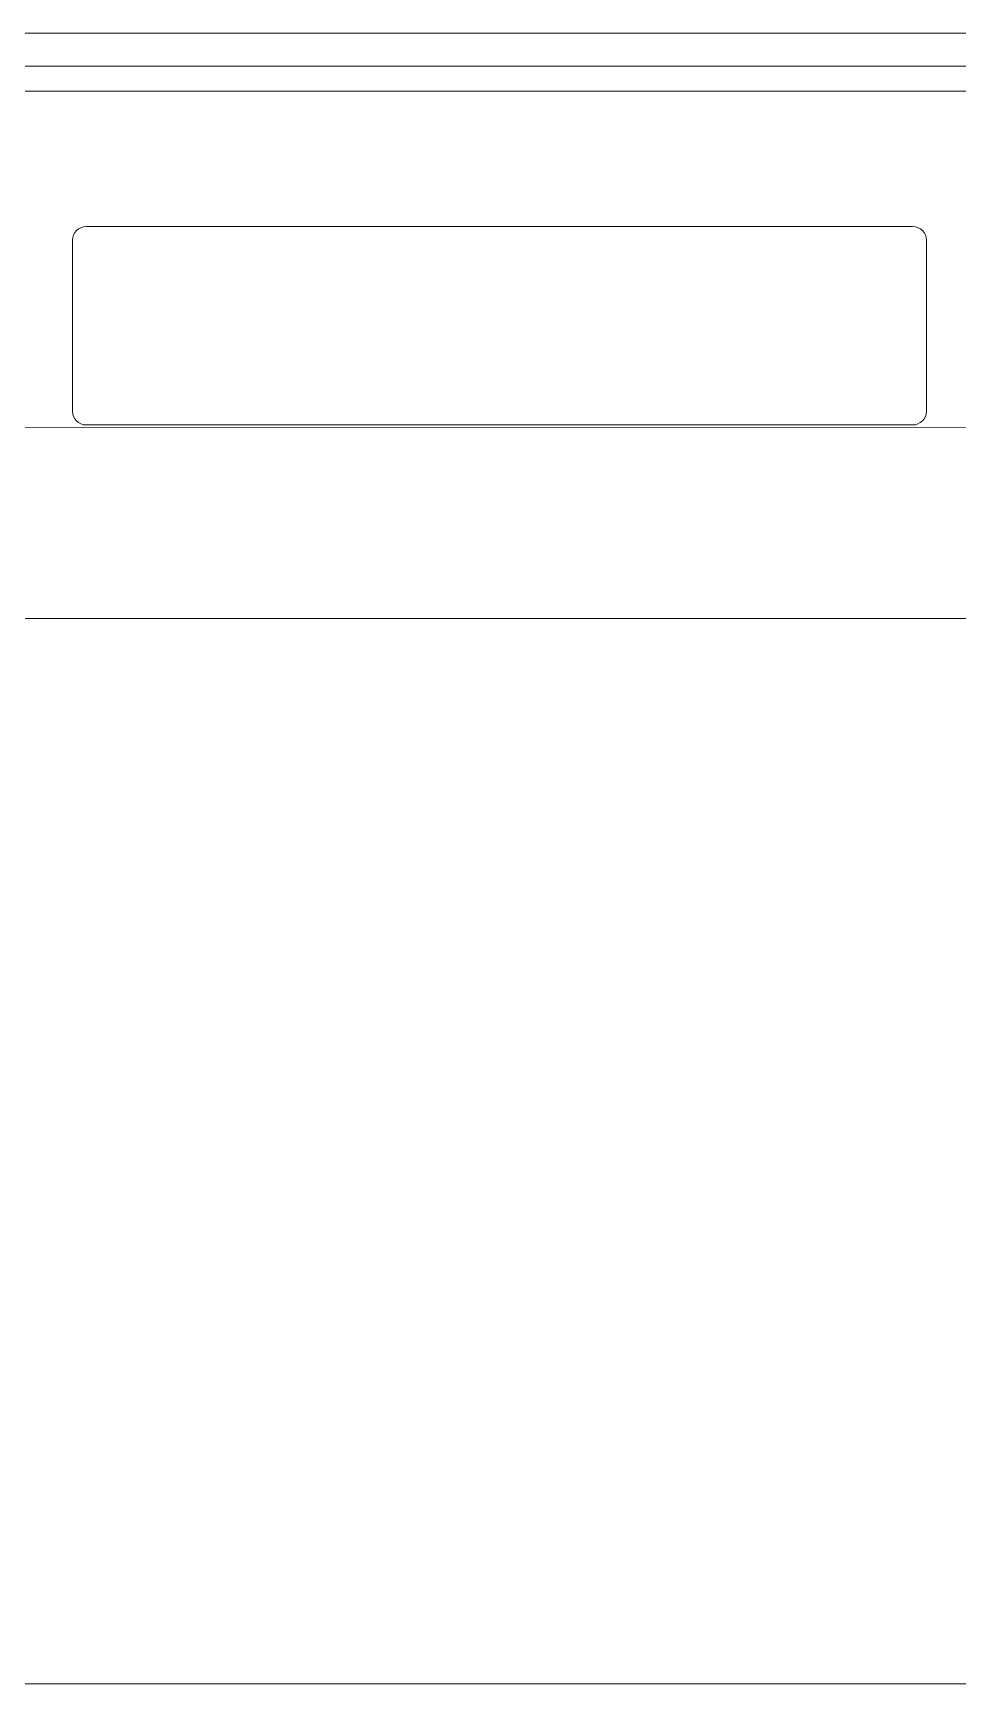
# Model space of a CAD drawing. Header units: millimetres. Extents: x -71336 to -33468, y -26189 to 22712.
# Drawn here: x -34432.9 to -34394.3, y -23369.7 to -23300.8 of the extents above; entities that cross this region are included whole.
import ezdxf

# ---------------------------------------------------------------- set-up
doc = ezdxf.new("R2010")
doc.units = ezdxf.units.MM
doc.set_wipeout_variables(frame=1)
doc.layers.add('SC - Equipment', color=7, linetype='Continuous', lineweight=13)
doc.layers.add('SC - Rack Layout - U-guides and centreline', color=5, linetype='Continuous', lineweight=13, plot=False)

# ---------------------------------------------------------------- blocks, each defined once
blk = doc.blocks.new('*U256')
at = {"layer": 'SC - Rack Layout - U-guides and centreline', "ltscale": 5}
blk.add_lwpolyline([(-300, 0), (300, 0)], dxfattribs=at)
blk = doc.blocks.new('*U257')
at = {"layer": 'SC - Rack Layout - U-guides and centreline', "color": 0, "linetype": 'ByBlock', "lineweight": -2, "transparency": 16777216}
for p in [(0, 177.8), (0, 133.35)]:
    blk.add_blockref('*U256', p, dxfattribs=at)
blk = doc.blocks.new('BLUESTREAM DA44U')
at = {"layer": 'SC - Equipment', "transparency": 33554559}
for points in [[(-12.318, 4.333), (-12.318, 4.569), (-12.747, 4.569), (-12.747, 4.68), (-12.296, 5.32), (-12.197, 5.32), (-12.197, 4.68), (-12.064, 4.68), (-12.064, 4.569), (-12.197, 4.569), (-12.197, 4.333)], [(-10.862, 4.333), (-10.862, 4.569), (-11.29, 4.569), (-11.29, 4.68), (-10.84, 5.32), (-10.741, 5.32), (-10.741, 4.68), (-10.607, 4.68), (-10.607, 4.569), (-10.741, 4.569), (-10.741, 4.333)]]:
    blk.add_hatch(color=256, dxfattribs=at).paths.add_polyline_path(points)
h = blk.add_hatch(color=256, dxfattribs=at)
h.paths.add_polyline_path([(-11.987, 4.333), (-11.726, 4.704), (-11.968, 5.048), (-11.816, 5.048), (-11.706, 4.88)], flags=0)
h.paths.add_polyline_path([(-11.657, 4.8, 0.011051), (-11.706, 4.88)], flags=0)
h.paths.add_polyline_path([(-11.602, 4.879, 0.006273), (-11.657, 4.8)], flags=0)
h.paths.add_polyline_path([(-11.602, 4.879), (-11.481, 5.048), (-11.337, 5.048), (-11.584, 4.711), (-11.318, 4.333), (-11.466, 4.333), (-11.613, 4.555), (-11.652, 4.615), (-11.84, 4.333)], flags=0)
h = blk.add_hatch(color=256, dxfattribs=at)
h.paths.add_polyline_path([(-10.051, 4.333), (-10.051, 5.32), (-9.711, 5.32)], flags=0)
h.paths.add_polyline_path([(-9.92, 4.449), (-9.71, 4.449)], flags=0)
h.paths.add_polyline_path([(-9.713, 5.204), (-9.92, 5.204)], flags=0)
h = blk.add_hatch(color=256, dxfattribs=at)
h.paths.add_polyline_path([(-8.868, 4.317, 0.092709), (-8.734, 4.34)], flags=0)
h.paths.add_polyline_path([(-8.938, 4.727, 0.082058), (-9.026, 4.687)], flags=0)
h.paths.add_polyline_path([(-8.614, 4.787, 0.007744), (-8.614, 4.818)], flags=0)
h.paths.add_polyline_path([(-8.972, 4.828), (-9.091, 4.844)], flags=0)
h.paths.add_polyline_path([(-8.492, 4.794), (-8.492, 4.632)], flags=0)
h.paths.add_polyline_path([(-8.484, 4.419, 0.085069), (-8.453, 4.333)], flags=0)
h.paths.add_polyline_path([(-8.453, 4.333), (-8.58, 4.333)], flags=0)
h.paths.add_polyline_path([(-8.714, 4.442, 0.156915), (-8.634, 4.526)], flags=0)
h = blk.add_hatch(color=256, dxfattribs=at)
h.paths.add_polyline_path([(-8.304, 4.333), (-8.304, 5.048), (-8.195, 5.048), (-8.195, 4.946)], flags=0)
h.paths.add_polyline_path([(-7.723, 4.772), (-7.723, 4.333), (-7.844, 4.333), (-7.844, 4.768)], flags=0)
h.paths.add_polyline_path([(-8.183, 4.723), (-8.183, 4.333)], flags=0)
h = blk.add_hatch(color=256, dxfattribs=at)
h.paths.add_polyline_path([(-7.272, 4.441), (-7.255, 4.334)], flags=0)
h.paths.add_polyline_path([(-7.515, 4.542), (-7.515, 4.954), (-7.604, 4.954), (-7.604, 5.048), (-7.515, 5.048), (-7.515, 5.225), (-7.395, 5.298), (-7.395, 5.048), (-7.272, 5.048), (-7.272, 4.954), (-7.395, 4.954), (-7.395, 4.535)], flags=0)
h = blk.add_hatch(color=256, dxfattribs=at)
h.paths.add_polyline_path([(-6.173, 4.333), (-5.794, 5.32), (-5.653, 5.32), (-5.249, 4.333), (-5.398, 4.333), (-5.513, 4.632), (-5.926, 4.632), (-6.034, 4.333)], flags=0)
h.paths.add_polyline_path([(-5.888, 4.738), (-5.554, 4.738), (-5.657, 5.012)], flags=0)
h.paths.add_polyline_path([(-5.727, 5.216, 0.019479), (-5.657, 5.012)], flags=0)
h.paths.add_polyline_path([(-5.78, 5.028, 0.039608), (-5.727, 5.216)], flags=0)
h = blk.add_hatch(color=256, dxfattribs=at)
h.paths.add_polyline_path([(-4.692, 4.333), (-4.692, 4.438)], flags=0)
h.paths.add_polyline_path([(-5.037, 4.341, 0.10711), (-4.918, 4.316)], flags=0)
h.paths.add_polyline_path([(-5.163, 4.605), (-5.163, 5.048), (-5.042, 5.048), (-5.042, 4.651)], flags=0)
h.paths.add_polyline_path([(-4.894, 4.421, 0.136472), (-4.792, 4.449)], flags=0)
h.paths.add_polyline_path([(-4.705, 4.665), (-4.705, 5.048), (-4.583, 5.048), (-4.583, 4.333)], flags=0)
h = blk.add_hatch(color=256, dxfattribs=at)
h.paths.add_polyline_path([(-3.929, 4.333), (-3.929, 4.423)], flags=0)
h.paths.add_polyline_path([(-4.286, 4.364, 0.149618), (-4.13, 4.316)], flags=0)
h.paths.add_polyline_path([(-4.135, 5.064, 0.150131), (-4.294, 5.017)], flags=0)
h.paths.add_polyline_path([(-3.938, 4.966, 0.117031), (-4.02, 5.037)], flags=0)
h.paths.add_polyline_path([(-3.938, 4.966), (-3.938, 5.32), (-3.817, 5.32), (-3.817, 4.333)], flags=0)
h = blk.add_hatch(color=256, dxfattribs=at)
h.paths.add_polyline_path([(-1.45, 4.679), (-1.32, 4.646)], flags=0)
h.paths.add_polyline_path([(-2.192, 4.834, 0.101367), (-2.14, 4.569)], flags=0)
h.paths.add_polyline_path([(-1.726, 5.337, 0.127756), (-1.966, 5.277)], flags=0)
h.paths.add_polyline_path([(-1.337, 5.049), (-1.465, 5.019)], flags=0)
h.paths.add_polyline_path([(-1.919, 5.171, 0.161068), (-2.027, 5.024)], flags=0)
h.paths.add_polyline_path([(-2.027, 5.024, 0.082363), (-2.058, 4.834)], flags=0)
h.paths.add_polyline_path([(-1.907, 4.474, 0.139835), (-1.739, 4.428)], flags=0)
h = blk.add_hatch(color=256, dxfattribs=at)
h.paths.add_polyline_path([(-0.407, 4.333), (-0.407, 5.048), (-0.298, 5.048), (-0.298, 4.946)], flags=0)
h.paths.add_polyline_path([(0.173, 4.772), (0.173, 4.333), (0.052, 4.333), (0.052, 4.768)], flags=0)
h.paths.add_polyline_path([(-0.286, 4.723), (-0.286, 4.333)], flags=0)
h = blk.add_hatch(color=256, dxfattribs=at)
h.paths.add_polyline_path([(0.558, 4.333), (0.286, 5.048), (0.414, 5.048), (0.568, 4.619)], flags=0)
h.paths.add_polyline_path([(0.613, 4.476, 0.019514), (0.568, 4.619)], flags=0)
h.paths.add_polyline_path([(0.658, 4.612, 0.015284), (0.613, 4.476)], flags=0)
h.paths.add_polyline_path([(0.658, 4.612), (0.817, 5.048), (0.942, 5.048), (0.671, 4.333)], flags=0)
h = blk.add_hatch(color=256, dxfattribs=at)
h.paths.add_polyline_path([(1.815, 4.333), (1.815, 5.048), (1.924, 5.048), (1.924, 4.939)], flags=0)
h.paths.add_polyline_path([(2.078, 5.064, 0.157354), (2.001, 5.04)], flags=0)
h.paths.add_polyline_path([(2.203, 5.025), (2.161, 4.913)], flags=0)
h.paths.add_polyline_path([(2.073, 4.939, 0.164294), (2.001, 4.915)], flags=0)
h.paths.add_polyline_path([(1.956, 4.849, 0.076422), (1.936, 4.707)], flags=0)
h.paths.add_polyline_path([(1.936, 4.707), (1.936, 4.333)], flags=0)
h = blk.add_hatch(color=256, dxfattribs=at)
h.paths.add_polyline_path([(2.54, 4.441), (2.557, 4.334)], flags=0)
h.paths.add_polyline_path([(2.466, 4.323, 0.052115), (2.557, 4.334)], flags=0)
h.paths.add_polyline_path([(2.297, 4.542), (2.297, 4.954), (2.208, 4.954), (2.208, 5.048), (2.297, 5.048), (2.297, 5.225), (2.418, 5.298), (2.418, 5.048), (2.54, 5.048), (2.54, 4.954), (2.418, 4.954), (2.418, 4.535)], flags=0)
h = blk.add_hatch(color=256, dxfattribs=at)
h.paths.add_polyline_path([(3.424, 4.333), (3.424, 5.048), (3.533, 5.048), (3.533, 4.939)], flags=0)
h.paths.add_polyline_path([(3.688, 5.064, 0.157354), (3.61, 5.04)], flags=0)
h.paths.add_polyline_path([(3.812, 5.025), (3.771, 4.913)], flags=0)
h.paths.add_polyline_path([(3.682, 4.939, 0.164294), (3.611, 4.915)], flags=0)
h.paths.add_polyline_path([(3.565, 4.849, 0.076422), (3.545, 4.707)], flags=0)
h.paths.add_polyline_path([(3.545, 4.707), (3.545, 4.333)], flags=0)
h = blk.add_hatch(color=256, dxfattribs=at)
h.paths.add_polyline_path([(-2.857, 4.36, 0.150031), (-2.737, 4.483)], flags=0)
h.paths.add_polyline_path([(-3.03, 4.316, 0.128085), (-2.857, 4.36)], flags=0)
h = blk.add_hatch(color=256, dxfattribs=at)
h.paths.add_polyline_path([(-0.711, 4.36, 0.150031), (-0.591, 4.483)], flags=0)
h.paths.add_polyline_path([(-0.884, 4.316, 0.128085), (-0.711, 4.36)], flags=0)
at = {"layer": 'SC - Equipment'}
for points in [[(59.957, 0.555, -0.413199), (59.399, 0), (-59.399, 0, -0.413197), (-59.957, 0.555), (-59.957, 23.872, -0.413196), (-59.399, 24.427), (59.399, 24.427, -0.413198), (59.957, 23.872)], [(-54.77, 1.388, -0.198277), (-57.056, 2.329, -0.199277), (-58.005, 4.608), (-58.005, 19.819, -0.199527), (-57.059, 22.095, -0.197895), (-54.77, 23.039), (54.77, 23.039, -0.198278), (57.056, 22.098, -0.199336), (58.005, 19.819), (58.005, 4.608, -0.199408), (57.06, 2.332, -0.19786), (54.77, 1.388)], [(56.305, 21.35, -0.201012), (56.967, 19.764), (56.967, 4.663, -0.200824), (56.307, 3.079, -0.19977), (54.714, 2.421), (-54.714, 2.421), (-54.716, 2.421, -0.199543), (-56.305, 3.078, -0.201149), (-56.966, 4.663), (-56.966, 19.764, -0.201041), (-56.307, 21.348, -0.199576), (-54.714, 22.006), (54.714, 22.006), (54.716, 22.006, -0.199513)]]:
    blk.add_lwpolyline(points, format="xyb", close=True, dxfattribs=at)
blk.add_lwpolyline([(-21.709, 16.351), (12.774, 16.351)], dxfattribs=at)
blk.add_lwpolyline([(13.352, 15.782), (13.352, 8.646, -0.413596), (12.774, 8.076), (-21.709, 8.076, -0.413459), (-22.286, 8.646), (-22.286, 15.782)], format="xyb", dxfattribs=at)
for points in [[(-22.286, 15.782), (-22.286, 16.096), (-22.027, 16.351), (-21.709, 16.351)], [(12.774, 16.351), (13.093, 16.351), (13.352, 16.096), (13.352, 15.782)], [(-9.544, 5.183), (-9.579, 5.197), (-9.636, 5.204), (-9.713, 5.204)], [(-9.711, 5.32), (-9.634, 5.32), (-9.576, 5.315), (-9.535, 5.306)], [(-9.421, 5.072), (-9.454, 5.127), (-9.496, 5.165), (-9.544, 5.183)], [(-9.535, 5.306), (-9.479, 5.293), (-9.431, 5.269), (-9.391, 5.235)], [(-9.37, 4.834), (-9.37, 4.937), (-9.387, 5.016), (-9.421, 5.072)], [(-9.396, 4.644), (-9.379, 4.696), (-9.37, 4.759), (-9.37, 4.834)], [(-9.391, 5.235), (-9.339, 5.191), (-9.3, 5.135), (-9.274, 5.066)], [(-9.274, 5.066), (-9.248, 4.998), (-9.235, 4.92), (-9.235, 4.832)], [(-9.235, 4.832), (-9.235, 4.757), (-9.244, 4.69), (-9.261, 4.632)], [(-9.091, 4.844), (-9.08, 4.895), (-9.063, 4.935), (-9.038, 4.967)], [(-9.038, 4.967), (-9.013, 4.998), (-8.978, 5.022), (-8.931, 5.039)], [(-8.912, 4.934), (-8.94, 4.914), (-8.959, 4.878), (-8.972, 4.828)], [(-8.931, 5.039), (-8.884, 5.055), (-8.83, 5.064), (-8.768, 5.064)], [(-8.786, 4.964), (-8.843, 4.964), (-8.885, 4.954), (-8.912, 4.934)], [(-8.648, 4.923), (-8.679, 4.95), (-8.725, 4.964), (-8.786, 4.964)], [(-8.768, 5.064), (-8.708, 5.064), (-8.658, 5.057), (-8.62, 5.042)], [(-8.614, 4.818), (-8.614, 4.868), (-8.625, 4.902), (-8.648, 4.923)], [(-8.62, 5.042), (-8.582, 5.028), (-8.554, 5.01), (-8.536, 4.988)], [(-8.536, 4.988), (-8.517, 4.967), (-8.505, 4.939), (-8.498, 4.906)], [(-8.498, 4.906), (-8.494, 4.885), (-8.492, 4.848), (-8.492, 4.794)], [(-8.195, 4.946), (-8.142, 5.025), (-8.067, 5.064), (-7.967, 5.064)], [(-8.127, 4.91), (-8.164, 4.877), (-8.183, 4.815), (-8.183, 4.723)], [(-7.993, 4.959), (-8.044, 4.959), (-8.089, 4.943), (-8.127, 4.91)], [(-7.908, 4.937), (-7.933, 4.952), (-7.961, 4.959), (-7.993, 4.959)], [(-7.967, 5.064), (-7.924, 5.064), (-7.885, 5.056), (-7.849, 5.041)], [(-7.858, 4.878), (-7.868, 4.903), (-7.884, 4.922), (-7.908, 4.937)], [(-7.844, 4.768), (-7.844, 4.817), (-7.849, 4.854), (-7.858, 4.878)], [(-7.849, 5.041), (-7.812, 5.025), (-7.785, 5.005), (-7.768, 4.98)], [(-7.768, 4.98), (-7.749, 4.955), (-7.737, 4.925), (-7.729, 4.891)], [(-7.729, 4.891), (-7.725, 4.868), (-7.723, 4.829), (-7.723, 4.772)], [(-7.194, 4.684), (-7.194, 4.805), (-7.163, 4.898), (-7.102, 4.964)], [(-7.102, 4.964), (-7.039, 5.031), (-6.959, 5.064), (-6.86, 5.064)], [(-6.999, 4.908), (-7.037, 4.871), (-7.058, 4.822), (-7.062, 4.759)], [(-6.859, 4.964), (-6.915, 4.964), (-6.962, 4.946), (-6.999, 4.908)], [(-6.86, 5.064), (-6.765, 5.064), (-6.687, 5.031), (-6.626, 4.966)], [(-6.709, 4.894), (-6.747, 4.941), (-6.798, 4.964), (-6.859, 4.964)], [(-6.663, 4.759), (-6.668, 4.819), (-6.684, 4.864), (-6.709, 4.894)], [(-6.626, 4.966), (-6.566, 4.901), (-6.535, 4.81), (-6.535, 4.692)], [(-4.437, 4.69), (-4.437, 4.761), (-4.425, 4.826), (-4.401, 4.884)], [(-4.401, 4.884), (-4.378, 4.942), (-4.342, 4.987), (-4.294, 5.017)], [(-4.258, 4.898), (-4.295, 4.854), (-4.313, 4.784), (-4.313, 4.69)], [(-4.123, 4.964), (-4.177, 4.964), (-4.222, 4.942), (-4.258, 4.898)], [(-4.135, 5.064), (-4.092, 5.064), (-4.053, 5.055), (-4.02, 5.037)], [(-3.984, 4.895), (-4.022, 4.941), (-4.068, 4.964), (-4.123, 4.964)], [(-3.928, 4.68), (-3.928, 4.778), (-3.946, 4.849), (-3.984, 4.895)], [(-3.365, 4.69), (-3.365, 4.823), (-3.329, 4.921), (-3.255, 4.985)], [(-3.255, 4.985), (-3.193, 5.038), (-3.118, 5.064), (-3.03, 5.064)], [(-3.181, 4.896), (-3.221, 4.85), (-3.241, 4.782), (-3.241, 4.69)], [(-3.03, 4.964), (-3.091, 4.964), (-3.141, 4.941), (-3.181, 4.896)], [(-3.03, 5.064), (-2.932, 5.064), (-2.851, 5.032), (-2.789, 4.967)], [(-2.88, 4.895), (-2.92, 4.941), (-2.97, 4.964), (-3.03, 4.964)], [(-2.82, 4.694), (-2.82, 4.783), (-2.84, 4.85), (-2.88, 4.895)], [(-2.789, 4.967), (-2.726, 4.903), (-2.695, 4.814), (-2.695, 4.7)], [(-2.192, 4.834), (-2.192, 4.937), (-2.173, 5.026), (-2.134, 5.103)], [(-2.134, 5.103), (-2.094, 5.179), (-2.038, 5.238), (-1.966, 5.277)], [(-2.058, 4.834), (-2.058, 4.75), (-2.046, 4.677), (-2.021, 4.615)], [(-1.729, 5.225), (-1.805, 5.225), (-1.868, 5.207), (-1.919, 5.171)], [(-1.565, 5.176), (-1.609, 5.209), (-1.663, 5.225), (-1.729, 5.225)], [(-1.726, 5.337), (-1.627, 5.337), (-1.544, 5.311), (-1.477, 5.261)], [(-1.465, 5.019), (-1.488, 5.091), (-1.521, 5.143), (-1.565, 5.176)], [(-1.477, 5.261), (-1.41, 5.211), (-1.363, 5.14), (-1.337, 5.049)], [(-1.219, 4.69), (-1.219, 4.823), (-1.183, 4.921), (-1.109, 4.985)], [(-1.109, 4.985), (-1.048, 5.038), (-0.972, 5.064), (-0.884, 5.064)], [(-1.035, 4.896), (-1.075, 4.85), (-1.095, 4.782), (-1.095, 4.69)], [(-0.884, 4.964), (-0.945, 4.964), (-0.995, 4.941), (-1.035, 4.896)], [(-0.884, 5.064), (-0.786, 5.064), (-0.706, 5.032), (-0.643, 4.967)], [(-0.734, 4.895), (-0.775, 4.941), (-0.824, 4.964), (-0.884, 4.964)], [(-0.674, 4.694), (-0.674, 4.783), (-0.694, 4.85), (-0.734, 4.895)], [(-0.643, 4.967), (-0.581, 4.903), (-0.549, 4.814), (-0.549, 4.7)], [(-0.298, 4.946), (-0.246, 5.025), (-0.17, 5.064), (-0.071, 5.064)], [(-0.23, 4.91), (-0.267, 4.877), (-0.286, 4.815), (-0.286, 4.723)], [(-0.096, 4.959), (-0.148, 4.959), (-0.193, 4.943), (-0.23, 4.91)], [(-0.012, 4.937), (-0.036, 4.952), (-0.064, 4.959), (-0.096, 4.959)], [(-0.071, 5.064), (-0.028, 5.064), (0.012, 5.056), (0.048, 5.041)], [(0.038, 4.878), (0.029, 4.903), (0.012, 4.922), (-0.012, 4.937)], [(0.052, 4.768), (0.052, 4.817), (0.048, 4.854), (0.038, 4.878)], [(0.048, 5.041), (0.084, 5.025), (0.111, 5.005), (0.129, 4.98)], [(0.129, 4.98), (0.147, 4.955), (0.16, 4.925), (0.167, 4.891)], [(0.167, 4.891), (0.172, 4.868), (0.173, 4.829), (0.173, 4.772)], [(1.009, 4.684), (1.009, 4.805), (1.04, 4.898), (1.101, 4.964)], [(1.101, 4.964), (1.164, 5.031), (1.244, 5.064), (1.343, 5.064)], [(1.204, 4.908), (1.166, 4.871), (1.145, 4.822), (1.14, 4.759)], [(1.344, 4.964), (1.288, 4.964), (1.241, 4.946), (1.204, 4.908)], [(1.343, 5.064), (1.438, 5.064), (1.516, 5.031), (1.577, 4.966)], [(1.494, 4.894), (1.455, 4.941), (1.405, 4.964), (1.344, 4.964)], [(1.54, 4.759), (1.535, 4.819), (1.519, 4.864), (1.494, 4.894)], [(1.577, 4.966), (1.637, 4.901), (1.668, 4.81), (1.668, 4.692)], [(1.924, 4.939), (1.952, 4.99), (1.977, 5.024), (2.001, 5.04)], [(2.001, 4.915), (1.98, 4.899), (1.965, 4.877), (1.956, 4.849)], [(2.161, 4.913), (2.132, 4.93), (2.102, 4.939), (2.073, 4.939)], [(2.078, 5.064), (2.119, 5.064), (2.161, 5.051), (2.203, 5.025)], [(2.618, 4.684), (2.618, 4.805), (2.649, 4.898), (2.711, 4.964)], [(2.711, 4.964), (2.773, 5.031), (2.853, 5.064), (2.952, 5.064)], [(2.813, 4.908), (2.775, 4.871), (2.754, 4.822), (2.75, 4.759)], [(2.953, 4.964), (2.897, 4.964), (2.851, 4.946), (2.813, 4.908)], [(2.952, 5.064), (3.047, 5.064), (3.126, 5.031), (3.186, 4.966)], [(3.103, 4.894), (3.065, 4.941), (3.015, 4.964), (2.953, 4.964)], [(3.149, 4.759), (3.144, 4.819), (3.128, 4.864), (3.103, 4.894)], [(3.186, 4.966), (3.247, 4.901), (3.277, 4.81), (3.277, 4.692)], [(3.533, 4.939), (3.561, 4.99), (3.586, 5.024), (3.61, 5.04)], [(3.611, 4.915), (3.589, 4.899), (3.574, 4.877), (3.565, 4.849)], [(3.771, 4.913), (3.741, 4.93), (3.711, 4.939), (3.682, 4.939)], [(3.688, 5.064), (3.729, 5.064), (3.77, 5.051), (3.812, 5.025)], [(-9.71, 4.449), (-9.645, 4.449), (-9.594, 4.455), (-9.557, 4.467)], [(-9.536, 4.35), (-9.582, 4.339), (-9.635, 4.333), (-9.695, 4.333)], [(-9.557, 4.467), (-9.52, 4.479), (-9.49, 4.496), (-9.468, 4.519)], [(-9.419, 4.399), (-9.451, 4.377), (-9.491, 4.361), (-9.536, 4.35)], [(-9.468, 4.519), (-9.437, 4.549), (-9.413, 4.591), (-9.396, 4.644)], [(-9.329, 4.489), (-9.356, 4.451), (-9.386, 4.421), (-9.419, 4.399)], [(-9.261, 4.632), (-9.279, 4.575), (-9.302, 4.527), (-9.329, 4.489)], [(-9.112, 4.521), (-9.112, 4.557), (-9.104, 4.588), (-9.088, 4.617)], [(-9.049, 4.374), (-9.091, 4.413), (-9.112, 4.462), (-9.112, 4.521)], [(-9.088, 4.617), (-9.072, 4.646), (-9.052, 4.669), (-9.026, 4.687)], [(-8.868, 4.317), (-8.946, 4.317), (-9.006, 4.336), (-9.049, 4.374)], [(-8.966, 4.582), (-8.977, 4.565), (-8.983, 4.546), (-8.983, 4.525)], [(-8.983, 4.525), (-8.983, 4.492), (-8.971, 4.465), (-8.946, 4.444)], [(-8.918, 4.622), (-8.939, 4.613), (-8.955, 4.6), (-8.966, 4.582)], [(-8.946, 4.444), (-8.921, 4.422), (-8.886, 4.411), (-8.839, 4.411)], [(-8.938, 4.727), (-8.915, 4.733), (-8.878, 4.739), (-8.831, 4.745)], [(-8.812, 4.646), (-8.862, 4.639), (-8.897, 4.63), (-8.918, 4.622)], [(-8.839, 4.411), (-8.792, 4.411), (-8.751, 4.422), (-8.714, 4.442)], [(-8.831, 4.745), (-8.733, 4.756), (-8.661, 4.77), (-8.614, 4.787)], [(-8.614, 4.692), (-8.658, 4.674), (-8.724, 4.658), (-8.812, 4.646)], [(-8.604, 4.421), (-8.649, 4.383), (-8.693, 4.356), (-8.734, 4.34)], [(-8.634, 4.526), (-8.621, 4.554), (-8.614, 4.594), (-8.614, 4.647)], [(-8.58, 4.333), (-8.593, 4.358), (-8.601, 4.387), (-8.604, 4.421)], [(-8.492, 4.632), (-8.492, 4.52), (-8.489, 4.449), (-8.484, 4.419)], [(-7.5, 4.399), (-7.51, 4.422), (-7.515, 4.47), (-7.515, 4.542)], [(-7.449, 4.344), (-7.473, 4.358), (-7.49, 4.377), (-7.5, 4.399)], [(-7.347, 4.323), (-7.391, 4.323), (-7.424, 4.33), (-7.449, 4.344)], [(-7.395, 4.535), (-7.395, 4.501), (-7.392, 4.479), (-7.388, 4.469)], [(-7.388, 4.469), (-7.383, 4.459), (-7.377, 4.451), (-7.367, 4.445)], [(-7.367, 4.445), (-7.357, 4.439), (-7.344, 4.436), (-7.326, 4.436)], [(-7.255, 4.334), (-7.289, 4.327), (-7.32, 4.323), (-7.347, 4.323)], [(-7.326, 4.436), (-7.312, 4.436), (-7.295, 4.438), (-7.272, 4.441)], [(-7.103, 4.413), (-7.164, 4.478), (-7.194, 4.568), (-7.194, 4.684)], [(-6.854, 4.317), (-6.958, 4.317), (-7.041, 4.349), (-7.103, 4.413)], [(-7.069, 4.66), (-7.064, 4.581), (-7.042, 4.521), (-7.003, 4.479)], [(-7.003, 4.479), (-6.963, 4.437), (-6.913, 4.416), (-6.853, 4.416)], [(-6.649, 4.377), (-6.703, 4.337), (-6.771, 4.317), (-6.854, 4.317)], [(-6.853, 4.416), (-6.809, 4.416), (-6.771, 4.428), (-6.739, 4.451)], [(-6.739, 4.451), (-6.708, 4.475), (-6.683, 4.512), (-6.664, 4.563)], [(-6.539, 4.548), (-6.559, 4.474), (-6.595, 4.418), (-6.649, 4.377)], [(-5.156, 4.492), (-5.161, 4.516), (-5.163, 4.553), (-5.163, 4.605)], [(-5.118, 4.402), (-5.136, 4.426), (-5.149, 4.456), (-5.156, 4.492)], [(-5.037, 4.341), (-5.073, 4.357), (-5.1, 4.377), (-5.118, 4.402)], [(-5.042, 4.651), (-5.042, 4.588), (-5.04, 4.546), (-5.034, 4.523)], [(-5.034, 4.523), (-5.027, 4.492), (-5.011, 4.466), (-4.986, 4.448)], [(-4.986, 4.448), (-4.961, 4.43), (-4.93, 4.421), (-4.894, 4.421)], [(-4.692, 4.438), (-4.747, 4.357), (-4.823, 4.316), (-4.918, 4.316)], [(-4.792, 4.449), (-4.76, 4.467), (-4.737, 4.493), (-4.724, 4.525)], [(-4.724, 4.525), (-4.711, 4.557), (-4.705, 4.603), (-4.705, 4.665)], [(-4.398, 4.495), (-4.424, 4.552), (-4.437, 4.616), (-4.437, 4.69)], [(-4.286, 4.364), (-4.334, 4.395), (-4.371, 4.439), (-4.398, 4.495)], [(-4.313, 4.69), (-4.313, 4.598), (-4.293, 4.53), (-4.255, 4.484)], [(-4.255, 4.484), (-4.216, 4.439), (-4.171, 4.416), (-4.118, 4.416)], [(-3.929, 4.423), (-3.975, 4.352), (-4.041, 4.316), (-4.13, 4.316)], [(-4.118, 4.416), (-4.065, 4.416), (-4.02, 4.438), (-3.983, 4.481)], [(-3.983, 4.481), (-3.946, 4.525), (-3.928, 4.59), (-3.928, 4.68)], [(-3.273, 4.413), (-3.334, 4.477), (-3.365, 4.57), (-3.365, 4.69)], [(-3.03, 4.316), (-3.13, 4.316), (-3.211, 4.349), (-3.273, 4.413)], [(-3.241, 4.69), (-3.241, 4.599), (-3.221, 4.53), (-3.181, 4.485)], [(-3.181, 4.485), (-3.141, 4.439), (-3.091, 4.416), (-3.03, 4.416)], [(-3.03, 4.416), (-2.97, 4.416), (-2.92, 4.439), (-2.88, 4.485)], [(-2.88, 4.485), (-2.84, 4.531), (-2.82, 4.601), (-2.82, 4.694)], [(-2.695, 4.7), (-2.695, 4.608), (-2.709, 4.536), (-2.737, 4.483)], [(-1.988, 4.381), (-2.054, 4.424), (-2.106, 4.487), (-2.14, 4.569)], [(-2.021, 4.615), (-1.996, 4.552), (-1.958, 4.505), (-1.907, 4.474)], [(-1.728, 4.316), (-1.835, 4.316), (-1.921, 4.338), (-1.988, 4.381)], [(-1.739, 4.428), (-1.666, 4.428), (-1.604, 4.449), (-1.554, 4.491)], [(-1.468, 4.401), (-1.539, 4.344), (-1.626, 4.316), (-1.728, 4.316)], [(-1.554, 4.491), (-1.502, 4.533), (-1.468, 4.596), (-1.45, 4.679)], [(-1.32, 4.646), (-1.347, 4.539), (-1.396, 4.457), (-1.468, 4.401)], [(-1.127, 4.413), (-1.189, 4.477), (-1.219, 4.57), (-1.219, 4.69)], [(-0.884, 4.316), (-0.984, 4.316), (-1.065, 4.349), (-1.127, 4.413)], [(-1.095, 4.69), (-1.095, 4.599), (-1.075, 4.53), (-1.035, 4.485)], [(-1.035, 4.485), (-0.995, 4.439), (-0.945, 4.416), (-0.884, 4.416)], [(-0.884, 4.416), (-0.824, 4.416), (-0.774, 4.439), (-0.734, 4.485)], [(-0.734, 4.485), (-0.694, 4.531), (-0.674, 4.601), (-0.674, 4.694)], [(-0.549, 4.7), (-0.549, 4.608), (-0.563, 4.536), (-0.591, 4.483)], [(1.1, 4.413), (1.039, 4.478), (1.009, 4.568), (1.009, 4.684)], [(1.349, 4.317), (1.245, 4.317), (1.162, 4.349), (1.1, 4.413)], [(1.134, 4.66), (1.139, 4.581), (1.161, 4.521), (1.2, 4.479)], [(1.2, 4.479), (1.24, 4.437), (1.29, 4.416), (1.35, 4.416)], [(1.554, 4.377), (1.501, 4.337), (1.432, 4.317), (1.349, 4.317)], [(1.35, 4.416), (1.394, 4.416), (1.432, 4.428), (1.464, 4.451)], [(1.464, 4.451), (1.495, 4.475), (1.52, 4.512), (1.538, 4.563)], [(1.664, 4.548), (1.644, 4.474), (1.607, 4.418), (1.554, 4.377)], [(2.312, 4.399), (2.302, 4.422), (2.297, 4.47), (2.297, 4.542)], [(2.363, 4.344), (2.339, 4.358), (2.322, 4.377), (2.312, 4.399)], [(2.466, 4.323), (2.421, 4.323), (2.388, 4.33), (2.363, 4.344)], [(2.418, 4.535), (2.418, 4.501), (2.42, 4.479), (2.424, 4.469)], [(2.424, 4.469), (2.429, 4.459), (2.435, 4.451), (2.445, 4.445)], [(2.445, 4.445), (2.455, 4.439), (2.469, 4.436), (2.487, 4.436)], [(2.487, 4.436), (2.5, 4.436), (2.517, 4.438), (2.54, 4.441)], [(2.71, 4.413), (2.648, 4.478), (2.618, 4.568), (2.618, 4.684)], [(2.959, 4.317), (2.854, 4.317), (2.771, 4.349), (2.71, 4.413)], [(2.743, 4.66), (2.748, 4.581), (2.77, 4.521), (2.81, 4.479)], [(2.81, 4.479), (2.85, 4.437), (2.899, 4.416), (2.959, 4.416)], [(2.959, 4.416), (3.003, 4.416), (3.042, 4.428), (3.073, 4.451)], [(3.163, 4.377), (3.11, 4.337), (3.042, 4.317), (2.959, 4.317)], [(3.073, 4.451), (3.104, 4.475), (3.129, 4.512), (3.148, 4.563)], [(3.273, 4.548), (3.253, 4.474), (3.217, 4.418), (3.163, 4.377)]]:
    blk.add_open_spline(points, degree=3, dxfattribs=at)
at = {"layer": 'SC - Equipment', "transparency": 33554559}
for points in [[(-12.318, 4.68), (-12.318, 5.125), (-12.628, 4.68)], [(-10.862, 4.68), (-10.862, 5.125), (-11.171, 4.68)], [(-3.626, 5.181), (-3.505, 5.181), (-3.626, 5.32), (-3.505, 5.32)], [(-3.626, 4.333), (-3.505, 4.333), (-3.626, 5.048), (-3.505, 5.048)]]:
    blk.add_solid(points, dxfattribs=at)
blk = doc.blocks.new('1U RACK SHELF - RACK LAYOUT')
at = {"layer": 'SC - Equipment', "flags": 128}
for points in [[(221.584, 7.952), (-221.522, 7.949)], [(222.422, 0.002), (-222.36, -0.002)]]:
    blk.add_lwpolyline(points, dxfattribs=at)
blk.add_wipeout([(-222.36, -0.002), (-222.36, 2.421), (-222.277, 2.429), (-222.18, 2.446), (-222.071, 2.473), (-221.967, 2.509), (-221.894, 2.541), (-221.824, 2.578), (-221.769, 2.613), (-221.705, 2.662), (-221.681, 2.683), (-221.637, 2.729), (-221.617, 2.754), (-221.607, 2.767), (-221.579, 2.835), (-221.556, 2.911), (-221.538, 2.986), (-221.527, 3.066), (-221.522, 3.149), (-221.522, 3.316), (-221.522, 7.949), (221.584, 7.949), (221.584, 3.164), (221.588, 3.085), (221.594, 3.029), (221.602, 2.981), (221.613, 2.93), (221.63, 2.872), (221.641, 2.839), (221.652, 2.811), (221.661, 2.789), (221.669, 2.77), (221.731, 2.698), (221.766, 2.666), (221.822, 2.623), (221.895, 2.577), (221.975, 2.535), (222.059, 2.501), (222.147, 2.473), (222.283, 2.441), (222.381, 2.428), (222.422, 2.424), (222.422, 0.002)])
blk = doc.blocks.new('1U BLANK PANEL - RACK LAYOUT')
blk.add_wipeout([(-241.3, 44.45), (241.3, 44.45), (241.3, 0), (-241.3, 0)])
at = {"layer": 'SC - Equipment'}
for p, q in [((-241.3, 44.45), (241.3, 44.45)), ((241.3, 0), (-241.3, 0))]:
    blk.add_line(p, q, dxfattribs=at)
blk = doc.blocks.new('*U281')
blk.add_blockref('1U BLANK PANEL - RACK LAYOUT', (0, -44.45))

msp = doc.modelspace()

# ---------------------------------------------------------------- block references
msp.add_blockref('BLUESTREAM DA44U', (-34408.931, -23325.24))
at = {"layer": 'SC - Rack Layout - U-guides and centreline'}
msp.add_blockref('*U257', (-34297.756, -23503.04), dxfattribs=at)

# ---------------------------------------------------------------- next in the draw order: block references
msp.add_blockref('1U RACK SHELF - RACK LAYOUT', (-34297.305, -23325.238))

# ---------------------------------------------------------------- next in the draw order: block references
at = {"layer": 'SC - Equipment'}
msp.add_blockref('*U281', (-34297.756, -23325.24), dxfattribs=at)

doc.saveas('drawing.dxf')
